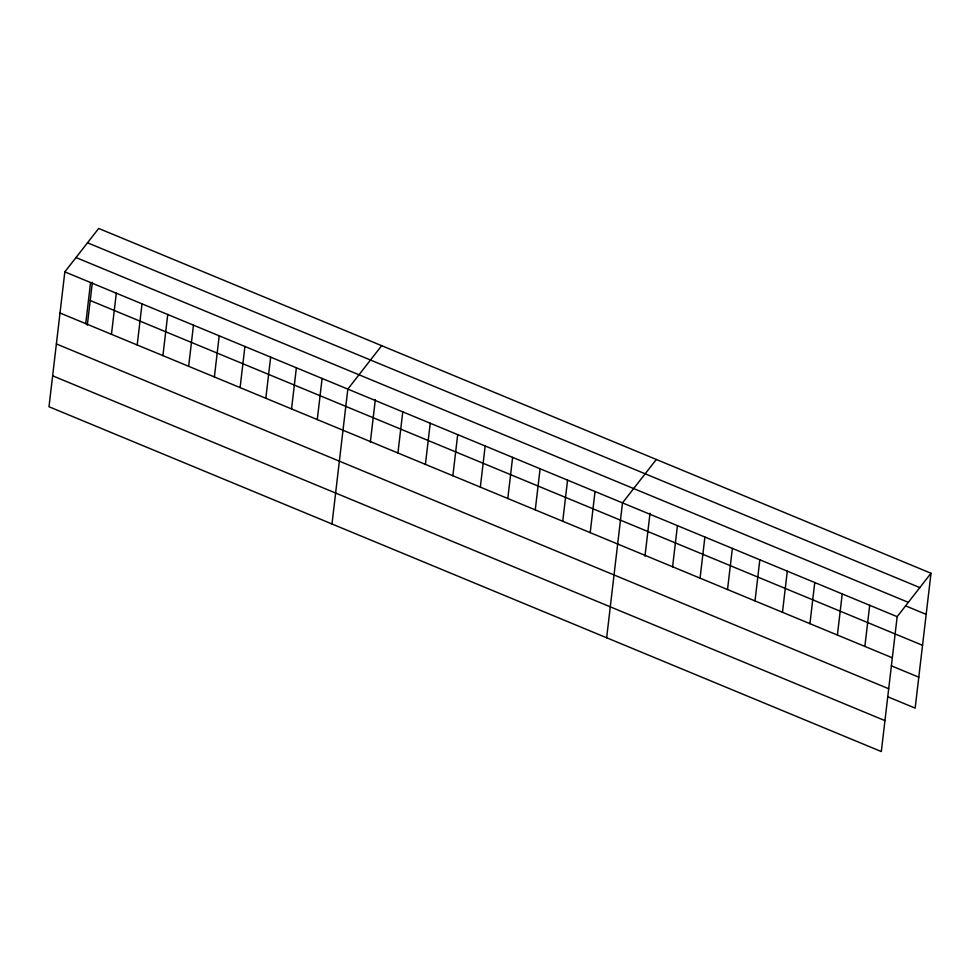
<?xml version="1.0" encoding="UTF-8"?>
<svg xmlns="http://www.w3.org/2000/svg" width="980" height="980" viewBox="0 0 980 980"><rect width="100%" height="100%" fill="white"/><g stroke="black" fill="none" stroke-linecap="round" stroke-linejoin="round"><path stroke-width="1.47" d="M64.839 271.877L49 406.749L881.314 751.55L897.166 616.677L931 573.251L98.686 228.45L64.839 271.877L897.166 616.677M85.738 323.657L90.564 282.534M87.318 325.14L92.365 282.228M111.463 334.315L116.302 293.192M137.188 344.972L142.026 303.849M162.913 355.63L167.752 314.507M188.65 366.287L193.477 325.164M214.375 376.945L219.202 335.822M240.1 387.602L244.927 346.479M265.825 398.26L270.651 357.137M291.55 408.917L296.377 367.794M317.275 419.575L322.102 378.452M331.987 523.982L347.827 389.109L381.673 345.683M370.318 442.372L375.352 399.46M397.929 452.993L402.768 411.87M425.406 464.373L430.232 423.25M452.87 475.741L457.697 434.63M480.335 487.121L485.161 445.998M507.799 498.502L512.626 457.378M535.264 509.882L540.102 468.759M562.728 521.262L567.567 480.139M590.205 532.642L595.032 491.519M606.657 637.76L622.496 502.899L656.331 459.473M644.975 556.162L650.022 513.251M672.598 566.771L677.425 525.648M700.063 578.151L704.902 537.028M727.528 589.531L732.366 548.408M755.004 600.912L759.831 559.788M782.469 612.292L787.295 571.168M809.933 623.672L814.76 582.549M837.398 635.04L842.224 593.929M864.862 646.42L869.701 605.297M931 573.251L915.161 708.124L887.684 696.743M87.514 242.783L919.828 587.584M76.011 257.544L908.325 602.345M905.569 605.836L926.173 614.374M90.221 300.505L922.535 645.306M60.013 313L892.327 657.801M891.322 665.812L918.787 677.18M56.375 343.931L888.701 688.744M52.638 375.805L884.952 720.619"/></g></svg>
